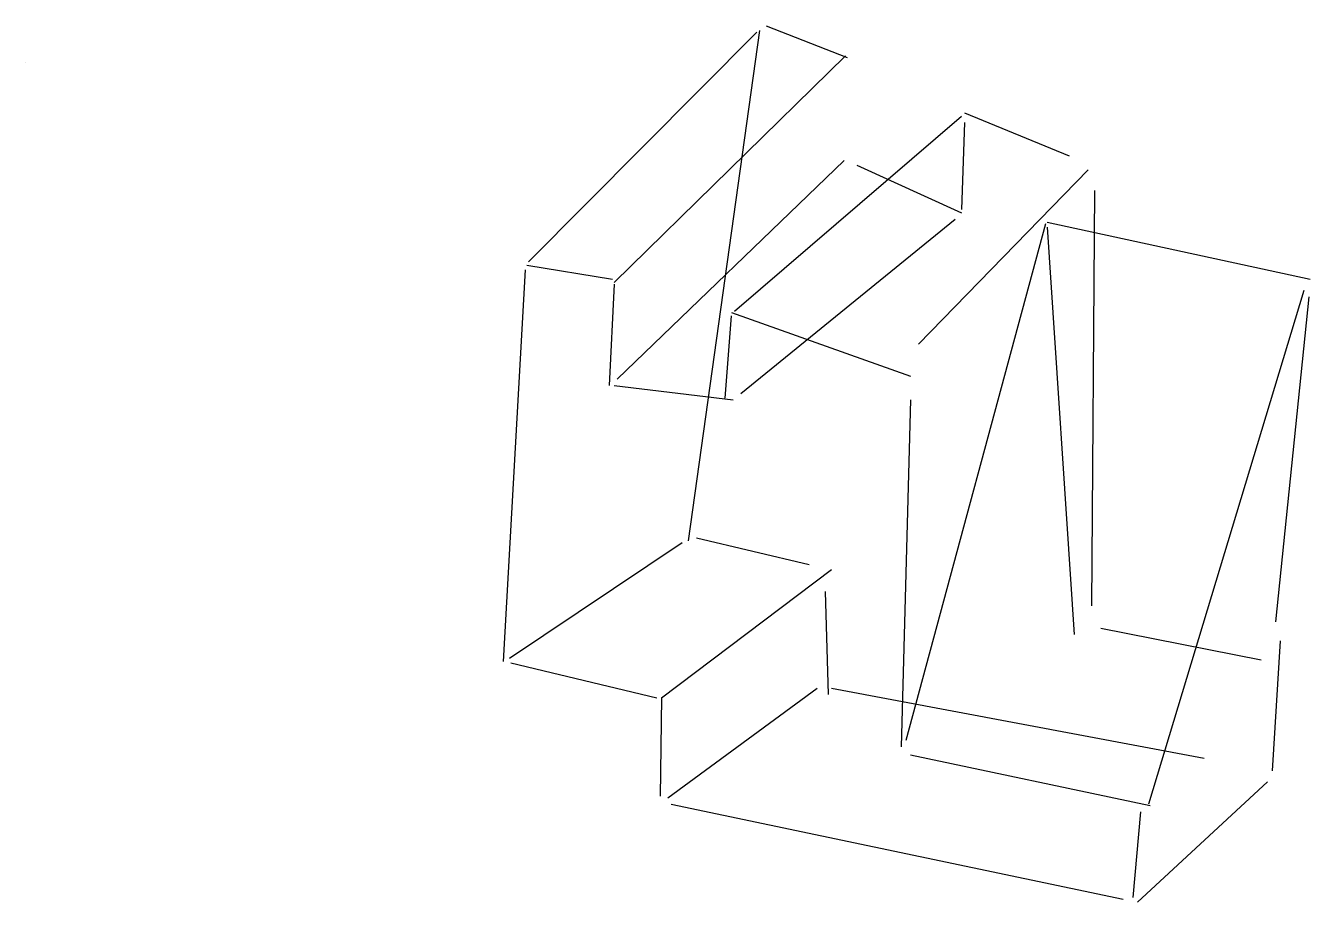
# Model space of a CAD drawing. Header units: metres. Extents: x -125 to 294, y -335 to -48.
import ezdxf

# ---------------------------------------------------------------- set-up
doc = ezdxf.new("R2010")
doc.units = ezdxf.units.M

msp = doc.modelspace()

# ---------------------------------------------------------------- linework, layer by layer
at = {"color": 0, "linetype": 'CONTINUOUS'}
for p, q in [((91.106073, -216.754732), (114.422319, -49.914038)), ((116.494874, -48.359621), (142.919953, -58.722397)), ((38.774054, -125.562303), (113.386041, -50.432177)), ((142.401814, -58.204259), (66.753549, -132.298107)), ((-125.475946, -60.276814), (-125.475946, -60.276814)), ((-125.475946, -60.276814), (-125.475946, -60.276814)), ((106.132098, -141.624606), (180.225946, -77.893533)), ((181.262224, -76.857256), (215.459385, -90.847003)), ((181.262224, -79.966088), (180.225946, -108.463722)), ((67.789826, -163.904574), (141.883675, -92.40142)), ((146.028785, -93.955836), (180.225946, -109.5)), ((166.236199, -152.505521), (221.67705, -95.510252)), ((223.749606, -102.246057), (222.713328, -237.998423)), ((108.204653, -168.567823), (178.153391, -111.572555)), ((207.687303, -113.126972), (162.091088, -282.040221)), ((208.205442, -112.608833), (294.216483, -131.26183)), ((208.205442, -114.163249), (217.013801, -247.324921)), ((37.737776, -128.152997), (30.483833, -256.133281)), ((38.255915, -126.59858), (66.23541, -131.26183)), ((66.753549, -132.816246), (65.199132, -165.977129)), ((292.143927, -134.888801), (241.366325, -302.765773)), ((293.698344, -136.961356), (282.817429, -243.179811)), ((105.09582, -142.142744), (163.645505, -162.868297)), ((103.023265, -170.12224), (105.09582, -143.179022)), ((66.753549, -165.977129), (105.613959, -170.640379)), ((163.645505, -170.640379), (160.536672, -284.112776)), ((32.556388, -255.097003), (89.033517, -217.272871)), ((93.696767, -215.718454), (130.484621, -224.526814)), ((82.297713, -268.050473), (137.738565, -226.08123)), ((135.666009, -233.335174), (136.702287, -267.014196)), ((225.822161, -245.252366), (278.15418, -255.615142)), ((284.371845, -249.397476), (281.781151, -291.884858)), ((33.074527, -256.65142), (80.743297, -268.050473)), ((82.297713, -268.050473), (81.779574, -300.175079)), ((84.370268, -300.693218), (133.075315, -264.94164)), ((137.738565, -264.94164), (259.501183, -287.739748)), ((163.645505, -286.70347), (241.884464, -303.283912)), ((237.739353, -334.890379), (280.226735, -295.51183)), ((85.406546, -302.765773), (233.076104, -333.854101)), ((238.775631, -305.356467), (236.184937, -333.335962))]:
    msp.add_line(p, q, dxfattribs=at)

doc.saveas('drawing.dxf')
